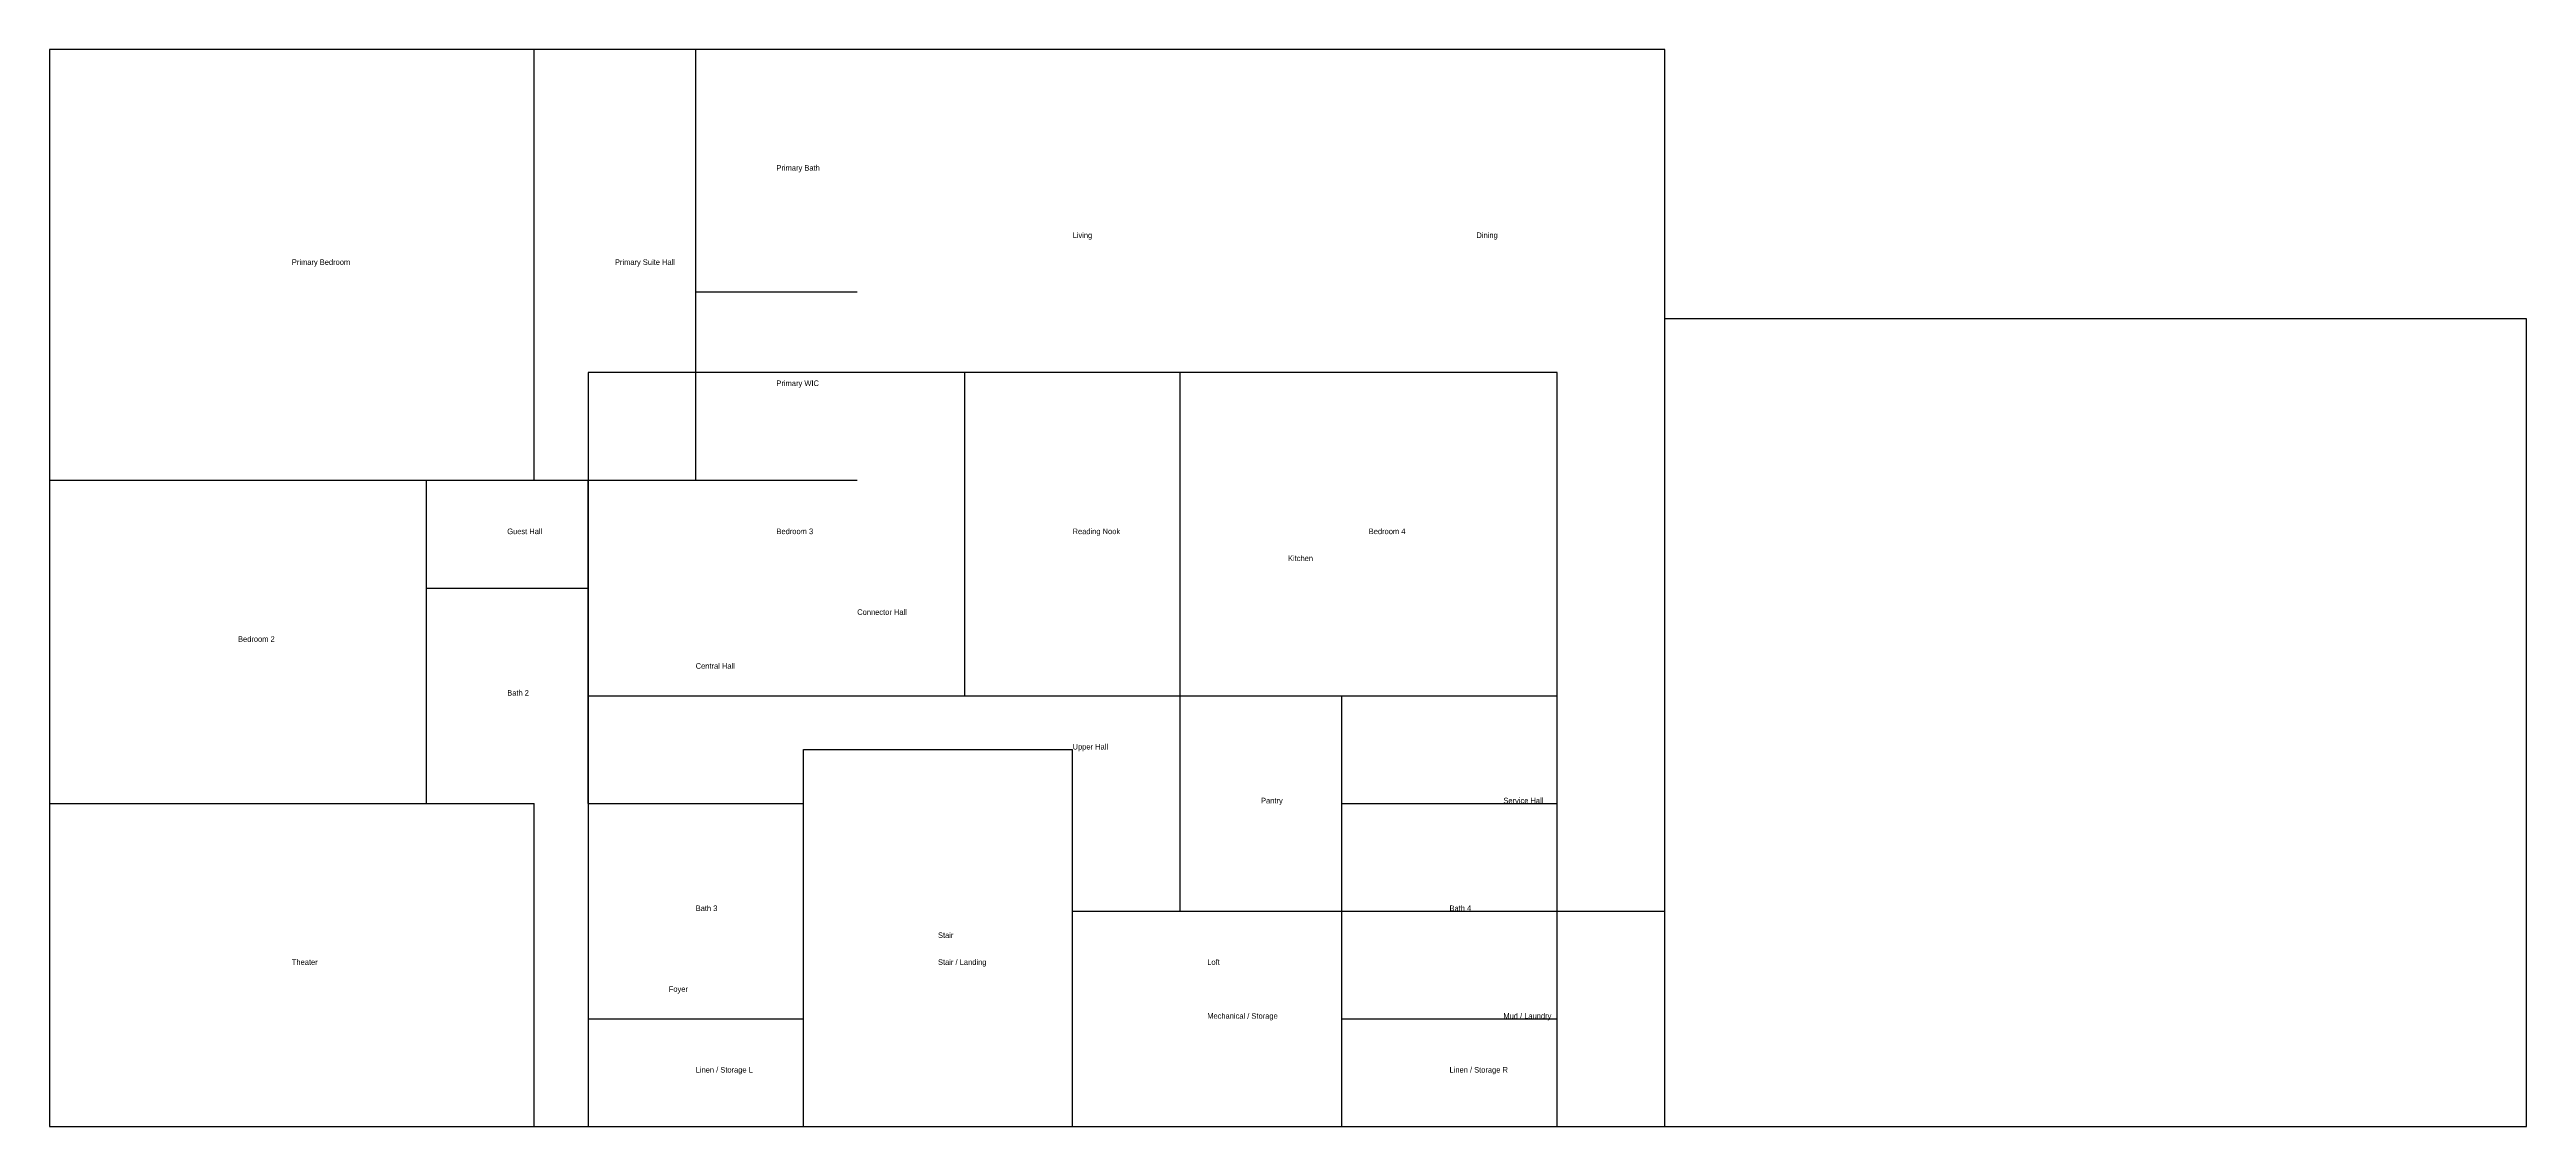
# Model space of a CAD drawing. Extents: x 0 to 1104, y 0 to 480.
import ezdxf

# ---------------------------------------------------------------- set-up
doc = ezdxf.new("R2010")
doc.units = 0

msp = doc.modelspace()

# ---------------------------------------------------------------- linework, layer by layer
at = {"layer": 'F1_DOOR'}
for p, q in [((288, 408), (288, 444)), ((216, 324), (216, 360)), ((288, 312), (288, 348)), ((168, 252), (168, 288)), ((240, 288), (276, 288)), ((240, 174), (240, 210)), ((522, 192), (558, 192)), ((630, 96), (666, 96)), ((216, 48), (216, 84)), ((576, 30), (576, 66)), ((720, 24), (720, 60)), ((264, 0), (312, 0))]:
    msp.add_line(p, q, dxfattribs=at)
at = {"layer": 'F1_GARAGE_DOOR'}
for p, q in [((744, 0), (840, 0)), ((864, 0), (960, 0)), ((984, 0), (1080, 0))]:
    msp.add_line(p, q, dxfattribs=at)
at = {"layer": 'F1_SLIDER'}
for p, q in [((504, 480), (432, 480)), ((672, 480), (600, 480))]:
    msp.add_line(p, q, dxfattribs=at)
at = {"layer": 'F1_WALL_EXTERIOR'}
for p, q in [((720, 480), (0, 480)), ((0, 480), (0, 0)), ((720, 0), (720, 480)), ((1104, 360), (720, 360)), ((1104, 0), (1104, 360)), ((0, 0), (720, 0)), ((720, 0), (1104, 0))]:
    msp.add_line(p, q, dxfattribs=at)
at = {"layer": 'F1_WALL_INTERIOR'}
for p, q in [((216, 288), (216, 480)), ((288, 288), (288, 480)), ((288, 372), (360, 372)), ((0, 288), (360, 288)), ((168, 144), (168, 288)), ((240, 144), (240, 288)), ((168, 240), (240, 240)), ((432, 192), (504, 192)), ((504, 96), (504, 192)), ((504, 192), (576, 192)), ((576, 96), (576, 192)), ((576, 192), (648, 192)), ((336, 0), (336, 168)), ((336, 168), (456, 168)), ((456, 0), (456, 168)), ((0, 144), (216, 144)), ((216, 0), (216, 144)), ((456, 96), (504, 96)), ((504, 96), (576, 96)), ((576, 96), (720, 96)), ((576, 0), (576, 96))]:
    msp.add_line(p, q, dxfattribs=at)
at = {"layer": 'F1_WINDOW'}
for p, q in [((120, 480), (48, 480)), ((300, 480), (240, 480)), ((720, 396), (720, 456)), ((0, 444), (0, 372)), ((0, 300), (0, 228)), ((0, 132), (0, 48)), ((48, 0), (120, 0)), ((372, 0), (420, 0)), ((612, 0), (684, 0))]:
    msp.add_line(p, q, dxfattribs=at)
at = {"layer": 'F2_DOOR'}
for p, q in [((288, 192), (324, 192)), ((588, 192), (624, 192)), ((270, 144), (306, 144)), ((606, 144), (642, 144))]:
    msp.add_line(p, q, dxfattribs=at)
at = {"layer": 'F2_WALL_EXTERIOR'}
for p, q in [((672, 336), (240, 336)), ((240, 336), (240, 0)), ((672, 0), (672, 336)), ((240, 0), (672, 0))]:
    msp.add_line(p, q, dxfattribs=at)
at = {"layer": 'F2_WALL_INTERIOR'}
for p, q in [((408, 192), (408, 336)), ((504, 192), (504, 336)), ((240, 192), (672, 192)), ((240, 144), (336, 144)), ((336, 0), (336, 144)), ((456, 0), (456, 144)), ((576, 0), (576, 144)), ((576, 144), (672, 144)), ((240, 48), (336, 48)), ((576, 48), (672, 48))]:
    msp.add_line(p, q, dxfattribs=at)
at = {"layer": 'F2_WINDOW'}
for p, q in [((384, 336), (312, 336)), ((624, 336), (552, 336)), ((240, 144), (240, 96)), ((672, 60), (672, 108)), ((360, 0), (408, 0)), ((480, 0), (528, 0))]:
    msp.add_line(p, q, dxfattribs=at)

# ---------------------------------------------------------------- texts
at = {"layer": 'F1_ROOM_TEXT'}
for s, p in [('Primary Bath', (324, 426)), ('Living', (456, 396)), ('Dining', (636, 396)), ('Primary Bedroom', (108, 384)), ('Primary Suite Hall', (252, 384)), ('Primary WIC', (324, 330)), ('Guest Hall', (204, 264)), ('Kitchen', (552, 252)), ('Connector Hall', (360, 228)), ('Bedroom 2', (84, 216)), ('Central Hall', (288, 204)), ('Bath 2', (204, 192)), ('Pantry', (540, 144)), ('Service Hall', (648, 144)), ('Stair', (396, 84)), ('Theater', (108, 72)), ('Foyer', (276, 60)), ('Mechanical / Storage', (516, 48)), ('Mud / Laundry', (648, 48))]:
    msp.add_text(s, height=2.5, dxfattribs=at).set_placement(p)
at = {"layer": 'F2_ROOM_TEXT'}
for s, p in [('Bedroom 3', (324, 264)), ('Reading Nook', (456, 264)), ('Bedroom 4', (588, 264)), ('Upper Hall', (456, 168)), ('Bath 3', (288, 96)), ('Bath 4', (624, 96)), ('Stair / Landing', (396, 72)), ('Loft', (516, 72)), ('Linen / Storage L', (288, 24)), ('Linen / Storage R', (624, 24))]:
    msp.add_text(s, height=2.5, dxfattribs=at).set_placement(p)

doc.saveas('drawing.dxf')
